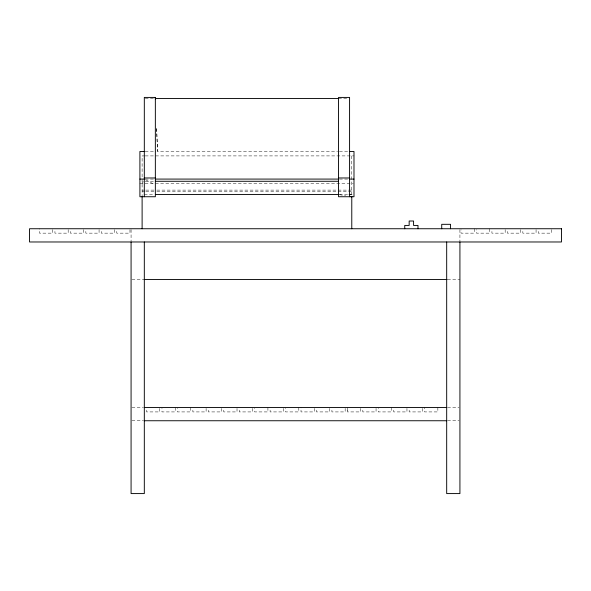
<?xml version="1.0" encoding="UTF-8"?>
<svg xmlns="http://www.w3.org/2000/svg" width="591" height="591" viewBox="0 0 591 591"><rect width="100%" height="100%" fill="white"/><g stroke="black" fill="none" stroke-linecap="round" stroke-linejoin="round"><path stroke-width="0.44" stroke-dasharray="2.96 2.22" d="M142.113 183.491L143.214 181.282M145.238 98.52L154.436 98.52M338.54 98.52L348.653 98.52M145.201 151.488L155.795 151.488M156.608 128.661L157.561 151.488L337.616 151.488M339.456 151.488L348.653 151.488M144.869 155.906L142.113 155.906L142.113 195.791M145.238 155.906L353.987 155.906M145.238 179.08L154.436 179.08M339.456 179.08L349.577 179.08M145.238 181.282L154.443 181.282M139.904 183.491L353.248 183.491M142.113 190.11L144.869 190.11M145.785 190.11L155.906 190.11M156.822 190.11L351.778 190.11M142.113 191.218L144.869 191.218M145.785 191.218L155.906 191.218M156.822 191.218L351.778 191.218M144.315 194.528L154.443 194.528M339.419 194.528L349.133 194.528M131.956 279.499L143.436 279.499M447.564 279.499L459.924 279.499M131.956 407.509L143.436 407.509M447.564 407.509L459.044 407.509M131.956 420.748L143.436 420.748M447.564 420.748L459.044 420.748M339.419 194.675L345.602 195.702M145.807 179.878L152.53 183.491M156.622 128.579L157.561 151.488M551.521 229.618L551.521 233.15L538.275 233.15L538.275 229.618M536.067 229.618L536.067 233.15L522.828 233.15L522.828 229.618M520.619 229.618L520.619 233.15L507.373 233.15L507.373 229.618M505.172 229.618L505.172 233.15L491.926 233.15L491.926 229.618M489.717 228.739L489.717 233.15L476.479 233.15L476.479 229.618M474.27 228.739L474.27 233.15L461.032 233.15L461.032 229.618M459.924 229.618L459.924 241.098M437.857 407.509L437.857 411.92L424.611 411.92L424.611 407.509M422.402 408.388L422.402 411.92L409.164 411.92L409.164 408.388M406.955 408.388L406.955 411.92L393.717 411.92L393.717 408.388M391.508 407.509L391.508 411.92L378.262 411.92L378.262 408.388M376.061 408.388L376.061 411.92L362.815 411.92L362.815 408.388M360.606 408.388L360.606 411.92L347.368 411.92L347.368 408.388M351.778 155.906L351.778 193.959M347.737 407.509L347.737 411.92M345.159 408.388L345.159 411.92L331.913 411.92L331.913 408.388M329.712 408.388L329.712 411.92L316.466 411.92L316.466 408.388M314.257 408.388L314.257 411.92L301.018 411.92L301.018 407.509M298.81 407.509L298.81 411.92L285.571 411.92L285.571 408.388M283.362 408.388L283.362 411.92L270.117 411.92L270.117 408.388M267.915 407.509L267.915 411.92L254.669 411.92L254.669 408.388M252.46 408.388L252.46 411.92L239.222 411.92L239.222 408.388M237.013 408.388L237.013 411.92L223.767 411.92L223.767 408.388M221.566 408.388L221.566 411.92L208.32 411.92L208.32 408.388M206.111 408.388L206.111 411.92L192.873 411.92L192.873 408.388M190.664 407.509L190.664 411.92L177.426 411.92L177.426 408.388M175.217 407.509L175.217 411.92L161.971 411.92L161.971 408.388M159.769 408.388L159.769 411.92L146.524 411.92L146.524 408.388M131.076 229.618L131.076 241.098M129.968 229.618L129.968 233.15L116.73 233.15L116.73 229.618M114.521 229.618L114.521 233.15L101.283 233.15L101.283 229.618M99.074 229.618L99.074 233.15L85.828 233.15L85.828 229.618M83.627 229.618L83.627 233.15L70.381 233.15L70.381 229.618M68.172 229.618L68.172 233.15L54.933 233.15L54.933 229.618M52.725 229.618L52.725 233.15L39.479 233.15L39.479 228.739"/><path stroke-width="0.89" d="M155.426 99.258L155.352 97.419L144.315 97.419L144.315 196.737M155.352 98.52L338.54 98.52M144.315 151.488L139.904 151.488L139.904 196.737L155.352 196.737L155.352 97.419M349.577 151.488L353.987 151.488L353.987 196.737L338.54 196.737L338.54 97.419L349.577 97.419L349.577 196.737M144.315 177.972L155.352 177.972M338.54 177.972L349.577 177.972M139.904 179.08L144.315 179.08M155.352 179.08L338.54 179.08M349.577 179.08L353.987 179.08M155.359 181.282L338.54 181.282M155.359 194.528L338.54 194.528M349.133 194.528L351.778 194.528M143.968 279.499L447.032 279.499M144.315 407.509L446.685 407.509M144.315 420.748L446.685 420.748M350.012 196.441L351.778 196.737M459.924 241.978L459.924 493.581L446.685 493.581L446.685 241.978M450.549 228.739L450.549 224.321L441.721 224.321L441.721 228.739M417.992 228.739L417.992 225.43L413.574 225.43L413.574 221.012L409.164 221.012L409.164 225.43L404.746 225.43L404.746 228.739M351.778 196.552L351.778 228.739M144.315 241.978L144.315 493.581L131.076 493.581L131.076 241.978M142.113 196.552L142.113 228.739M561.45 228.739L29.55 228.739L29.55 241.978L561.45 241.978L561.45 228.739"/></g></svg>
